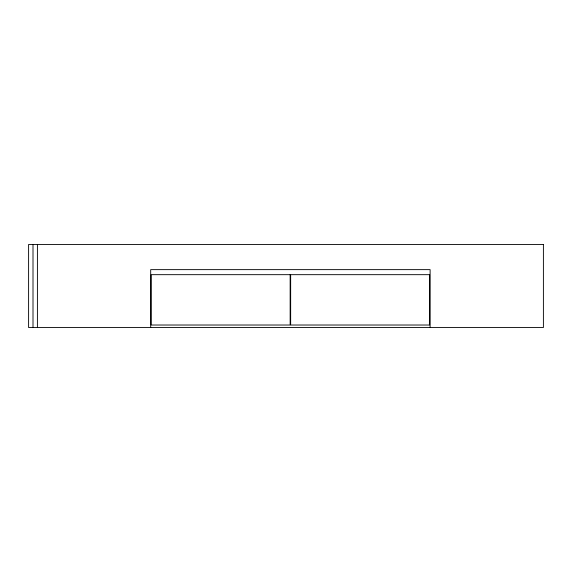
<?xml version="1.0" encoding="UTF-8"?>
<svg xmlns="http://www.w3.org/2000/svg" width="572" height="572" viewBox="0 0 572 572"><rect width="100%" height="100%" fill="white"/><g stroke="black" fill="none" stroke-linecap="round" stroke-linejoin="round"><path stroke-width="0.86" d="M430.115 327.534L430.115 269.634L150.693 269.634L150.693 327.534M37.409 244.466L37.409 327.534M33.004 244.466L33.004 327.534M543.4 244.466L28.6 244.466L28.6 327.534L543.4 327.534L543.4 244.466M290.154 274.674L151.194 274.674L151.194 325.018L290.154 325.018L290.154 274.674M429.615 274.674L290.655 274.674L290.655 325.018L429.615 325.018L429.615 274.674"/></g></svg>
